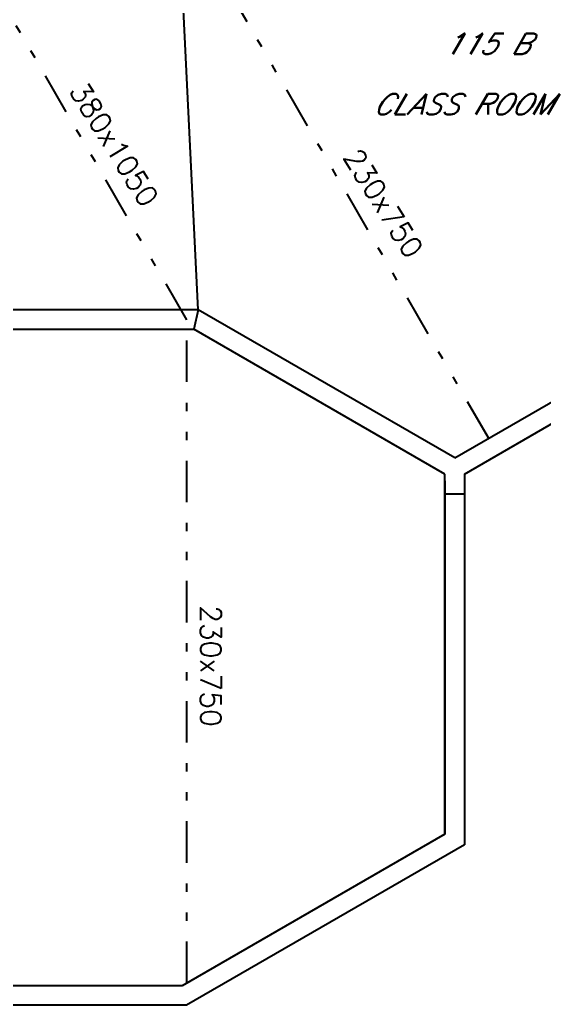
# Model space of a CAD drawing. Extents: x 8365 to 8547, y -347 to -272.
# Drawn here: x 8530.86 to 8537.19, y -311.56 to -299.67 of the extents above; entities that cross this region are included whole.
import ezdxf

# ---------------------------------------------------------------- set-up
doc = ezdxf.new("R2010")
doc.units = 0
doc.linetypes.add('DIVIDE', pattern=[1.25, 0.5, -0.25, 0, -0.25, 0, -0.25])
doc.layers.add('1', color=7, linetype='CONTINUOUS')
doc.styles.add('ROMANS', font='ROMANS')

msp = doc.modelspace()

# ---------------------------------------------------------------- linework, layer by layer
at = {"layer": '1', "color": 5, "linetype": 'DIVIDE'}
for p, q in [((8536.515, -304.718), (8529.063, -291.861)), ((8532.879, -303.294), (8528.461, -295.671)), ((8533.017, -303.174), (8532.964, -303.409)), ((8532.879, -311.295), (8532.879, -303.294))]:
    msp.add_line(p, q, dxfattribs=at)
at = {"layer": '1', "color": 1, "linetype": 'CONTINUOUS'}
for p, q in [((8533.017, -303.174), (8532.775, -298.303)), ((8536.108, -304.959), (8543.589, -300.639)), ((8536.225, -305.156), (8543.819, -300.772)), ((8533.017, -303.174), (8526.768, -303.174)), ((8536.108, -304.959), (8533.017, -303.174)), ((8526.821, -303.409), (8532.964, -303.409)), ((8535.99, -305.156), (8532.964, -303.409)), ((8535.99, -309.499), (8535.99, -305.156)), ((8536.225, -305.156), (8536.225, -309.628)), ((8535.99, -305.239), (8535.99, -309.499)), ((8535.99, -305.394), (8536.225, -305.394)), ((8535.99, -309.499), (8532.821, -311.329)), ((8536.225, -309.629), (8532.874, -311.564)), ((8532.821, -311.329), (8526.965, -311.329)), ((8532.874, -311.564), (8526.912, -311.564))]:
    msp.add_line(p, q, dxfattribs=at)

# ---------------------------------------------------------------- texts
at = {"layer": '1', "color": 7, "linetype": 'CONTINUOUS', "style": 'ROMANS', "oblique": 30}
for s, p in [('115 B', (8535.966, -300.09)), ('CLASS ROOM', (8535.119, -300.82))]:
    msp.add_text(s, height=0.25, dxfattribs=at).set_placement(p)
at = {"layer": '1', "color": 3, "linetype": 'CONTINUOUS', "style": 'ROMANS'}
msp.add_text('380x1050', height=0.25, rotation=302, dxfattribs=at).set_placement((8531.45, -300.531))
at = {"layer": '1', "color": 6, "linetype": 'CONTINUOUS', "style": 'ROMANS'}
for rotation, p in [(302, (8534.754, -301.331)), (270, (8533.043, -306.737))]:
    msp.add_text('230x750', height=0.25, rotation=rotation, dxfattribs=at).set_placement(p)

doc.saveas('drawing.dxf')
